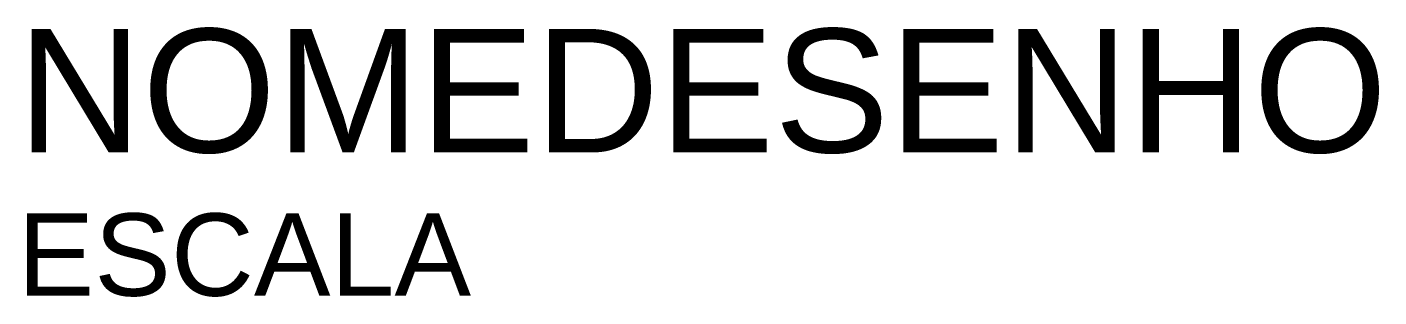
# Model space of a CAD drawing. Header units: millimetres. Extents: x 2281.83 to 2284.39, y 1813.41 to 1813.92.
import ezdxf

# ---------------------------------------------------------------- set-up
doc = ezdxf.new("R2010")
doc.units = ezdxf.units.MM
doc.layers.add('05', color=5, linetype='Continuous')
doc.styles.get("Standard").update_dxf_attribs({"font": 'arial.ttf'})

msp = doc.modelspace()

# ---------------------------------------------------------------- texts
at = {"layer": '05', "color": 250}
for tag, p, s, height in [('NOMEDESENHO', (2281.8132, 1813.6858), 'Planta Baixa', 0.234), ('ESCALA', (2281.8132, 1813.4141), 'Escala 1:75', 0.156)]:
    msp.add_attdef(tag, p, s, height=height, dxfattribs=at)

doc.saveas('drawing.dxf')
